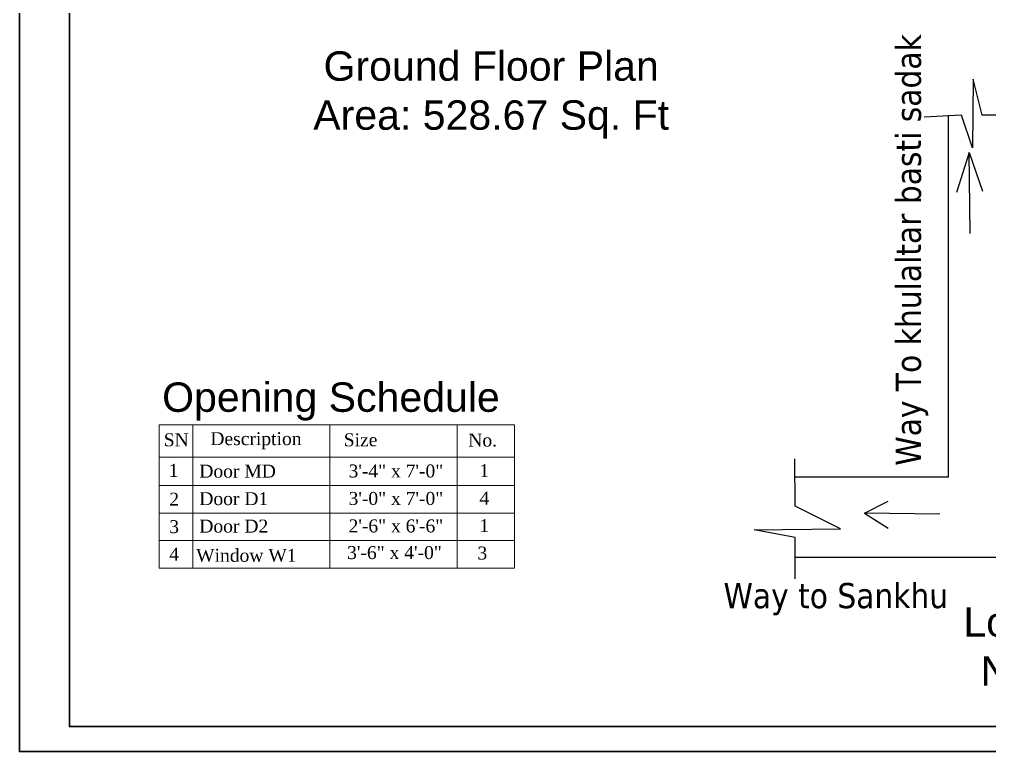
# Model space of a CAD drawing. Header units: inches. Extents: x 100101 to 119806, y -2288 to 8641.
# Drawn here: x 117487.7 to 117950.1, y 3457.7 to 3806.5 of the extents above; entities that cross this region are included whole.
import ezdxf

# ---------------------------------------------------------------- set-up
doc = ezdxf.new("R2010")
doc.units = ezdxf.units.IN
doc.header["$LTSCALE"] = 0.5
doc.header["$MEASUREMENT"] = 0
doc.layers.add('DIMENSION', color=5, linetype='Continuous')
doc.layers.add('RIVER', color=140, linetype='Continuous')
doc.layers.add('Normal Wall', color=7, linetype='Continuous', lineweight=35, true_color=0xffaf89)
doc.layers.add('steps', color=253, linetype='Continuous', lineweight=20)
doc.layers.add('TEXT', color=220, linetype='Continuous', lineweight=9)
doc.styles.add('DIM', font='tahoma.ttf')
doc.styles.get("Standard").update_dxf_attribs({"font": 'arial.ttf'})
doc.styles.add('Times', font='times.ttf')

msp = doc.modelspace()

# ---------------------------------------------------------------- linework, layer by layer
at = {"layer": 'DIMENSION', "ltscale": 7}
for p, q in [((117930.47, 3588.47), (117857.33, 3588.47)), ((118142.99, 3550.24), (117857.43, 3550.24))]:
    msp.add_line(p, q, dxfattribs=at)
at = {"layer": 'Normal Wall'}
for points in [[(117487.7, 4208.25), (118545.7, 4208.25), (118545.7, 3457.73), (117487.7, 3457.73)], [(117487.7, 4208.25), (118545.7, 4208.25), (118545.7, 3457.73), (117487.7, 3457.73)], [(118533.8, 4196.35), (117511.51, 4196.35), (117511.51, 3469.63), (118533.8, 3469.63)], [(118533.8, 4196.35), (117511.51, 4196.35), (117511.51, 3469.63), (118533.8, 3469.63)]]:
    msp.add_lwpolyline(points, close=True, dxfattribs=at)
at = {"layer": 'RIVER', "color": 1, "linetype": 'Continuous', "ltscale": 10}
for p, q in [((117942.26, 3778.03), (117941.94, 3745.37)), ((117946.56, 3760.82), (117942.26, 3778.03)), ((117936.69, 3760.82), (117918.84, 3759.87)), ((117930.47, 3588.47), (117930.47, 3760.82)), ((117941.94, 3745.37), (117936.69, 3760.82)), ((117957.56, 3760.82), (117946.56, 3760.82)), ((117940.35, 3743.02), (117934.3, 3724.06)), ((117940.76, 3704.52), (117940.35, 3743.02)), ((117940.35, 3743.02), (117946.72, 3724.69)), ((117857.43, 3574.61), (117857.27, 3597.24)), ((117879.09, 3563.78), (117857.43, 3574.61)), ((117890.47, 3571.22), (117901.7, 3576.96)), ((117926.42, 3570.85), (117890.47, 3571.22)), ((117890.47, 3571.22), (117901.7, 3564.13)), ((117837.83, 3563.3), (117879.09, 3563.78)), ((117857.43, 3559.64), (117837.83, 3563.3)), ((117857.43, 3540.04), (117857.43, 3559.64))]:
    msp.add_line(p, q, dxfattribs=at)
at = {"layer": 'steps', "color": 7, "lineweight": 5, "ltscale": 0.3}
for p, q in [((117554.36, 3613.36), (117723.58, 3613.36)), ((117554.36, 3545.17), (117554.36, 3613.36)), ((117570.31, 3613.36), (117570.31, 3545.17)), ((117635.72, 3613.36), (117635.72, 3545.17)), ((117696.27, 3613.36), (117696.27, 3545.17)), ((117723.58, 3613.36), (117723.58, 3545.17)), ((117554.36, 3598), (117723.58, 3598)), ((117554.36, 3598), (117723.58, 3598)), ((117554.36, 3584.42), (117723.58, 3584.42)), ((117554.36, 3571.34), (117723.58, 3571.34)), ((117554.36, 3558.26), (117723.58, 3558.26)), ((117554.36, 3545.17), (117723.58, 3545.17))]:
    msp.add_line(p, q, dxfattribs=at)

# ---------------------------------------------------------------- texts
at = {"color": 7, "linetype": 'ByBlock', "lineweight": 5}
msp.add_text('Opening Schedule', height=14, dxfattribs=at).set_placement((117555.72, 3619.56))
at = {"color": 7, "linetype": 'ByBlock', "lineweight": 5, "char_height": 14, "width": 235.547, "attachment_point": 5}
for s, insert in [('{\\fArial CE|b0|i0|c238|p34;Ground Floor Plan\\PArea: \\fArial CE|b0|i0|c0|p34;528.67\\fArial CE|b0|i0|c238|p34; Sq. Ft}', (117712.54, 3770.48)), ('{\\fArial CE|b0|i0|c0|p34;Location Plan\\PNot in scale}', (117996.84, 3507.73))]:
    msp.add_mtext(s, dxfattribs=dict(at, insert=insert))
at = {"layer": 'steps', "color": 7, "lineweight": 5, "ltscale": 0.3, "style": 'Times'}
for s, height, p in [('SN', 6.169, (117556.49, 3603.14)), ('Description', 6.169, (117578.69, 3603.7)), ('Size', 6.169, (117642.28, 3603.14)), ('No.', 6.169, (117701.62, 3603.01)), ('1', 6.17, (117558.8, 3588.59)), ('Door MD', 6.169, (117573.43, 3588.21)), ('3\'-4" x 7\'-0"', 6.169, (117644.57, 3588.3)), ('1', 6.17, (117706.94, 3588.46)), ('2', 6.17, (117559.11, 3574.87)), ('Door D1', 6.169, (117573.43, 3575.12)), ('3\'-0" x 7\'-0"', 6.169, (117644.57, 3575.22)), ('4', 6.17, (117706.94, 3575.38)), ('3', 6.17, (117559.11, 3561.79)), ('Door D2', 6.169, (117573.43, 3562.04)), ('2\'-6" x 6\'-6"', 6.169, (117644.57, 3562.13)), ('1', 6.17, (117706.94, 3562.3)), ('3\'-6" x 4\'-0"', 6.169, (117643.88, 3549.43)), ('4', 6.17, (117559.11, 3548.71)), ('Window W1', 6.169, (117571.93, 3548.12)), ('3', 6.17, (117706, 3549.21))]:
    msp.add_text(s, height=height, dxfattribs=at).set_placement(p)
at = {"layer": 'TEXT', "ltscale": 7, "char_height": 12, "width": 245.0767, "attachment_point": 1, "style": 'DIM'}
for s, insert, rotation in [('Way To khulaltar basti sadak', (117905.37, 3593.89), 90), ('Way to Sankhu', (117823.27, 3538), 0.0308)]:
    msp.add_mtext(s, dxfattribs=dict(at, insert=insert, rotation=rotation))

doc.saveas('drawing.dxf')
